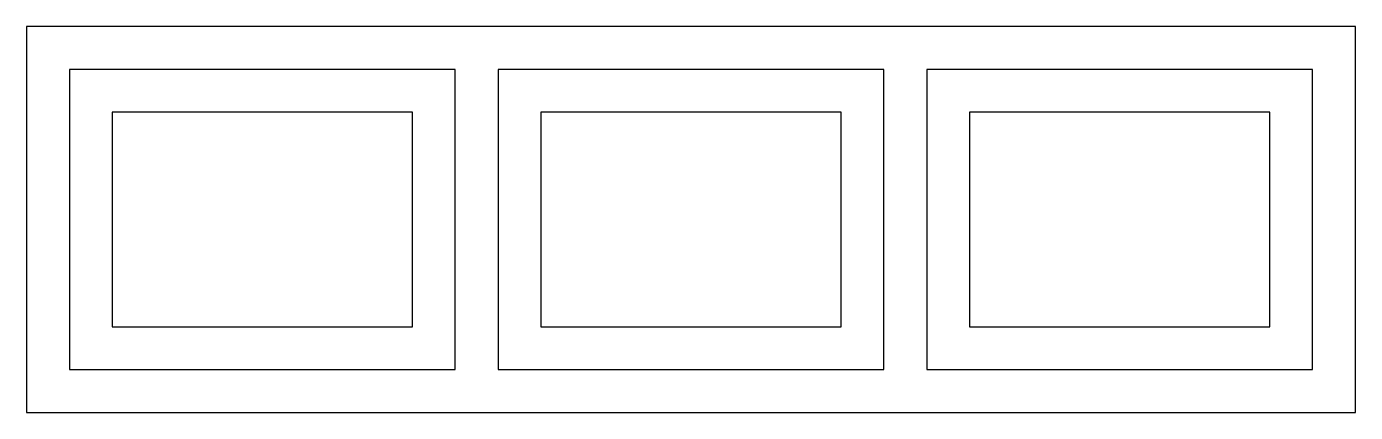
# Model space of a CAD drawing. Header units: millimetres. Extents: x 0 to 310, y 0 to 90.
import ezdxf

# ---------------------------------------------------------------- set-up
doc = ezdxf.new("R2010")
doc.units = ezdxf.units.MM
doc.layers.add('CUT', color=7, linetype='Continuous')
doc.layers.add('SHEET', color=30, linetype='Continuous')

msp = doc.modelspace()

# ---------------------------------------------------------------- linework, layer by layer
at = {"layer": 'CUT'}
for p, q in [((100, 80), (10, 80)), ((10, 80), (10, 10)), ((100, 10), (100, 80)), ((200, 80), (110, 80)), ((110, 80), (110, 10)), ((200, 10), (200, 80)), ((300, 80), (210, 80)), ((210, 80), (210, 10)), ((300, 10), (300, 80)), ((90, 70), (20, 70)), ((20, 70), (20, 20)), ((90, 20), (90, 70)), ((190, 70), (120, 70)), ((120, 70), (120, 20)), ((190, 20), (190, 70)), ((290, 70), (220, 70)), ((220, 70), (220, 20)), ((290, 20), (290, 70)), ((20, 20), (90, 20)), ((120, 20), (190, 20)), ((220, 20), (290, 20)), ((10, 10), (100, 10)), ((110, 10), (200, 10)), ((210, 10), (300, 10))]:
    msp.add_line(p, q, dxfattribs=at)
at = {"layer": 'SHEET'}
msp.add_lwpolyline([(0, 0), (310, 0), (310, 90), (0, 90)], close=True, dxfattribs=at)

doc.saveas('drawing.dxf')
